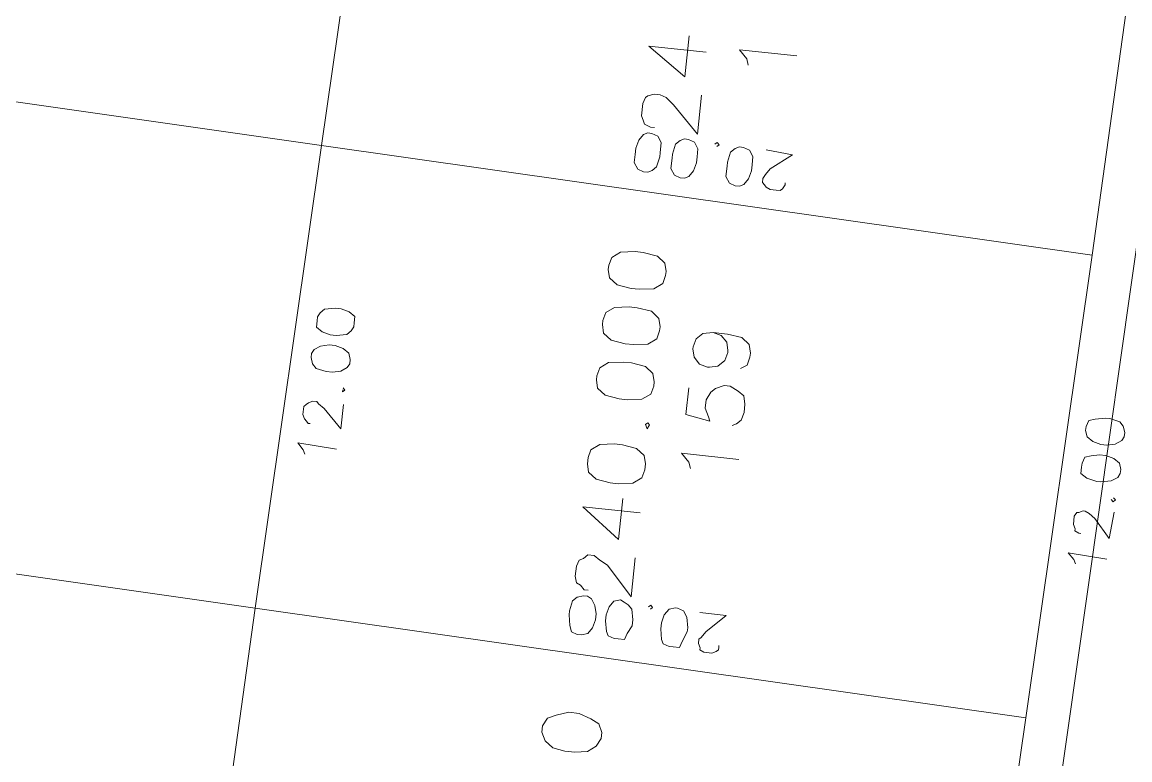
# Model space of a CAD drawing. Header units: metres. Extents: x -977055 to 805873, y -1033982 to 242021.
# Drawn here: x 2513.7 to 2542.32, y 993.44 to 1012.5 of the extents above; entities that cross this region are included whole.
import ezdxf

# ---------------------------------------------------------------- set-up
doc = ezdxf.new("R2010")
doc.units = ezdxf.units.M
for name, color, linetype in [('PDF_acera', 7, 'Continuous'), ('PDF_areas por lote', 7, 'Continuous'), ('PDF_COTAS', 7, 'Continuous'), ('PDF_LOTES', 7, 'Continuous'), ('PDF_No. lotes', 7, 'Continuous')]:
    doc.layers.add(name, color=color, linetype=linetype)

# ---------------------------------------------------------------- blocks, each defined once
blk = doc.blocks.new('CALLE')
at = {"layer": 'PDF_acera', "lineweight": 9}
blk.add_lwpolyline([(-13.081824, -63.631008), (-7.154784, -96.3144), (-58.127328, -94.578624), (-59.397408, -93.223872), (-58.339008, -62.106912), (-56.984256, -60.836832), (-14.690592, -62.276256)], dxfattribs=at)
at = {"layer": 'PDF_areas por lote', "lineweight": 9}
for points in [[(-40.727232, -84.46032), (-40.896576, -84.544992), (-41.023584, -84.714336), (-41.06592, -84.968352), (-41.06592, -85.180032), (-41.023584, -85.434048), (-40.896576, -85.603392), (-40.727232, -85.688064), (-40.600224, -85.688064), (-40.43088, -85.603392), (-40.346208, -85.434048), (-40.261536, -85.180032), (-40.261536, -84.968352), (-40.346208, -84.714336), (-40.43088, -84.544992), (-40.600224, -84.46032)], [(-35.13888, -84.799008), (-35.308224, -84.841344), (-35.435232, -85.010688), (-35.477568, -85.30704), (-35.477568, -85.476384), (-35.435232, -85.772736), (-35.308224, -85.94208), (-35.13888, -85.984416), (-35.011872, -85.984416), (-34.842528, -85.94208), (-34.71552, -85.772736), (-34.673184, -85.476384), (-34.673184, -85.30704), (-34.71552, -85.010688), (-34.842528, -84.841344), (-35.011872, -84.799008)], [(-33.403104, -84.799008), (-33.572448, -84.841344), (-33.699456, -85.010688), (-33.741792, -85.30704), (-33.741792, -85.476384), (-33.699456, -85.772736), (-33.572448, -85.94208), (-33.403104, -85.984416), (-33.318432, -85.984416), (-33.149088, -85.94208), (-33.02208, -85.772736), (-32.979744, -85.476384), (-32.979744, -85.30704), (-33.02208, -85.010688), (-33.149088, -84.841344), (-33.318432, -84.799008)], [(-32.260032, -84.799008), (-32.429376, -84.841344), (-32.556384, -85.010688), (-32.59872, -85.30704), (-32.59872, -85.476384), (-32.556384, -85.772736), (-32.429376, -85.94208), (-32.260032, -85.984416), (-32.17536, -85.984416), (-32.006016, -85.94208), (-31.879008, -85.772736), (-31.836672, -85.476384), (-31.836672, -85.30704), (-31.879008, -85.010688), (-32.006016, -84.841344), (-32.17536, -84.799008)], [(-31.11696, -84.799008), (-31.286304, -84.841344), (-31.413312, -85.010688), (-31.455648, -85.30704), (-31.455648, -85.476384), (-31.413312, -85.772736), (-31.286304, -85.94208), (-31.11696, -85.984416), (-31.032288, -85.984416), (-30.862944, -85.94208), (-30.735936, -85.772736), (-30.6936, -85.476384), (-30.6936, -85.30704), (-30.735936, -85.010688), (-30.862944, -84.841344), (-31.032288, -84.799008)], [(-34.207488, -85.899744), (-34.29216, -85.94208), (-34.207488, -85.984416), (-34.165152, -85.94208)]]:
    blk.add_lwpolyline(points, close=True, dxfattribs=at)
for points in [[(-37.721376, -85.09536), (-37.721376, -85.010688), (-37.636704, -84.926016), (-37.594368, -84.841344), (-37.46736, -84.799008), (-37.25568, -84.799008), (-37.128672, -84.841344), (-37.086336, -84.926016), (-37.001664, -85.010688), (-37.001664, -85.137696), (-37.086336, -85.264704), (-37.171008, -85.434048), (-37.763712, -85.984416), (-36.959328, -85.984416)], [(-36.027936, -85.984416), (-36.027936, -84.799008), (-36.62064, -85.603392), (-35.77392, -85.603392)], [(-28.111104, -85.434048), (-28.111104, -85.349376), (-28.068768, -85.222368), (-27.984096, -85.180032), (-27.899424, -85.137696), (-27.645408, -85.137696), (-27.5184, -85.180032), (-27.476064, -85.222368), (-27.433728, -85.349376), (-27.433728, -85.476384), (-27.476064, -85.603392), (-27.603072, -85.772736), (-28.15344, -86.323104), (-27.349056, -86.323104)], [(-26.46, -86.323104), (-26.46, -85.137696), (-27.010368, -85.94208), (-26.163648, -85.94208)]]:
    blk.add_lwpolyline(points, dxfattribs=at)
at = {"layer": 'PDF_COTAS', "lineweight": 9}
for points in [[(-35.392896, -79.634016), (-35.35056, -78.829632), (-35.477568, -78.95664), (-35.56224, -78.998976), (-35.477568, -78.95664), (-35.35056, -78.829632)], [(-34.461504, -79.676352), (-34.969536, -79.676352), (-34.588512, -79.295328), (-34.50384, -79.16832), (-34.461504, -79.125984), (-34.461504, -79.041312), (-34.50384, -78.95664), (-34.546176, -78.914304), (-34.588512, -78.871968), (-34.757856, -78.871968), (-34.842528, -78.914304), (-34.884864, -78.95664), (-34.9272, -78.998976), (-34.9272, -79.041312), (-34.9272, -78.998976), (-34.884864, -78.95664), (-34.842528, -78.914304), (-34.757856, -78.871968), (-34.588512, -78.871968), (-34.546176, -78.914304), (-34.50384, -78.95664), (-34.461504, -79.041312), (-34.461504, -79.125984), (-34.50384, -79.16832), (-34.588512, -79.295328), (-34.969536, -79.676352)], [(-33.572448, -78.914304), (-33.699456, -78.95664), (-33.784128, -79.041312), (-33.826464, -79.252992), (-33.826464, -79.38), (-33.784128, -79.549344), (-33.699456, -79.676352), (-33.614784, -79.718688), (-33.530112, -79.718688), (-33.403104, -79.676352), (-33.318432, -79.549344), (-33.276096, -79.38), (-33.276096, -79.252992), (-33.318432, -79.083648), (-33.403104, -78.95664), (-33.487776, -78.914304)], [(-33.572448, -78.914304), (-33.699456, -78.95664), (-33.784128, -79.041312), (-33.826464, -79.252992), (-33.826464, -79.38), (-33.784128, -79.549344), (-33.699456, -79.676352), (-33.614784, -79.718688), (-33.530112, -79.718688), (-33.403104, -79.676352), (-33.318432, -79.549344), (-33.276096, -79.38), (-33.276096, -79.252992), (-33.318432, -79.083648), (-33.403104, -78.95664), (-33.487776, -78.914304)], [(-32.8104, -78.95664), (-32.937408, -78.95664), (-33.02208, -79.083648), (-33.064416, -79.252992), (-33.064416, -79.38), (-33.02208, -79.59168), (-32.937408, -79.676352), (-32.852736, -79.718688), (-32.768064, -79.718688), (-32.641056, -79.718688), (-32.556384, -79.59168), (-32.514048, -79.422336), (-32.514048, -79.295328), (-32.556384, -79.083648), (-32.641056, -78.998976), (-32.725728, -78.95664)], [(-32.8104, -78.95664), (-32.937408, -78.95664), (-33.02208, -79.083648), (-33.064416, -79.252992), (-33.064416, -79.38), (-33.02208, -79.59168), (-32.937408, -79.676352), (-32.852736, -79.718688), (-32.768064, -79.718688), (-32.641056, -79.718688), (-32.556384, -79.59168), (-32.514048, -79.422336), (-32.514048, -79.295328), (-32.556384, -79.083648), (-32.641056, -78.998976), (-32.725728, -78.95664)], [(-34.122816, -79.634016), (-34.165152, -79.676352), (-34.207488, -79.634016), (-34.165152, -79.634016), (-34.207488, -79.634016), (-34.165152, -79.676352)], [(-38.652768, -85.053024), (-38.610432, -85.180032), (-38.483424, -85.264704), (-38.31408, -85.30704), (-38.187072, -85.30704), (-38.017728, -85.264704), (-37.89072, -85.180032), (-37.848384, -85.09536), (-37.848384, -85.010688), (-37.89072, -84.88368), (-37.975392, -84.799008), (-38.187072, -84.756672), (-38.271744, -84.756672), (-38.483424, -84.799008), (-38.610432, -84.841344), (-38.652768, -84.968352)], [(-38.652768, -85.053024), (-38.610432, -85.180032), (-38.483424, -85.264704), (-38.31408, -85.30704), (-38.187072, -85.30704), (-38.017728, -85.264704), (-37.89072, -85.180032), (-37.848384, -85.09536), (-37.848384, -85.010688), (-37.89072, -84.88368), (-37.975392, -84.799008), (-38.187072, -84.756672), (-38.271744, -84.756672), (-38.483424, -84.799008), (-38.610432, -84.841344), (-38.652768, -84.968352)], [(-29.042496, -85.391712), (-29.00016, -85.476384), (-28.915488, -85.561056), (-28.703808, -85.603392), (-28.619136, -85.603392), (-28.407456, -85.603392), (-28.280448, -85.51872), (-28.238112, -85.391712), (-28.238112, -85.30704), (-28.280448, -85.222368), (-28.407456, -85.137696), (-28.5768, -85.09536), (-28.703808, -85.09536), (-28.873152, -85.09536), (-29.00016, -85.180032), (-29.042496, -85.30704)], [(-29.042496, -85.391712), (-29.00016, -85.476384), (-28.915488, -85.561056), (-28.703808, -85.603392), (-28.619136, -85.603392), (-28.407456, -85.603392), (-28.280448, -85.51872), (-28.238112, -85.391712), (-28.238112, -85.30704), (-28.280448, -85.222368), (-28.407456, -85.137696), (-28.5768, -85.09536), (-28.703808, -85.09536), (-28.873152, -85.09536), (-29.00016, -85.180032), (-29.042496, -85.30704)], [(-38.652768, -85.815072), (-38.652768, -85.94208), (-38.52576, -85.984416), (-38.356416, -86.069088), (-38.229408, -86.069088), (-38.017728, -86.026752), (-37.933056, -85.94208), (-37.89072, -85.857408), (-37.848384, -85.772736), (-37.89072, -85.645728), (-38.017728, -85.561056), (-38.187072, -85.51872), (-38.31408, -85.51872), (-38.52576, -85.561056), (-38.610432, -85.603392), (-38.652768, -85.7304)], [(-38.652768, -85.815072), (-38.652768, -85.94208), (-38.52576, -85.984416), (-38.356416, -86.069088), (-38.229408, -86.069088), (-38.017728, -86.026752), (-37.933056, -85.94208), (-37.89072, -85.857408), (-37.848384, -85.772736), (-37.89072, -85.645728), (-38.017728, -85.561056), (-38.187072, -85.51872), (-38.31408, -85.51872), (-38.52576, -85.561056), (-38.610432, -85.603392), (-38.652768, -85.7304)], [(-29.084832, -86.15376), (-29.042496, -86.238432), (-28.915488, -86.323104), (-28.746144, -86.36544), (-28.619136, -86.36544), (-28.449792, -86.36544), (-28.322784, -86.280768), (-28.280448, -86.15376), (-28.280448, -86.069088), (-28.322784, -85.984416), (-28.407456, -85.899744), (-28.619136, -85.857408), (-28.703808, -85.857408), (-28.915488, -85.857408), (-29.042496, -85.94208), (-29.084832, -86.069088)], [(-29.084832, -86.15376), (-29.042496, -86.238432), (-28.915488, -86.323104), (-28.746144, -86.36544), (-28.619136, -86.36544), (-28.449792, -86.36544), (-28.322784, -86.280768), (-28.280448, -86.15376), (-28.280448, -86.069088), (-28.322784, -85.984416), (-28.407456, -85.899744), (-28.619136, -85.857408), (-28.703808, -85.857408), (-28.915488, -85.857408), (-29.042496, -85.94208), (-29.084832, -86.069088)], [(-37.933056, -86.36544), (-37.89072, -86.407776), (-37.933056, -86.450112), (-37.975392, -86.407776), (-37.933056, -86.450112), (-37.89072, -86.407776)], [(-38.695104, -86.958144), (-38.695104, -87.085152), (-38.568096, -87.127488), (-38.356416, -87.21216), (-38.271744, -87.21216), (-38.060064, -87.169824), (-37.933056, -87.085152), (-37.89072, -86.958144), (-37.89072, -86.915808), (-37.933056, -86.7888), (-38.060064, -86.704128), (-38.229408, -86.661792), (-38.356416, -86.661792), (-38.568096, -86.704128), (-38.652768, -86.746464), (-38.695104, -86.873472)], [(-38.695104, -86.958144), (-38.695104, -87.085152), (-38.568096, -87.127488), (-38.356416, -87.21216), (-38.271744, -87.21216), (-38.060064, -87.169824), (-37.933056, -87.085152), (-37.89072, -86.958144), (-37.89072, -86.915808), (-37.933056, -86.7888), (-38.060064, -86.704128), (-38.229408, -86.661792), (-38.356416, -86.661792), (-38.568096, -86.704128), (-38.652768, -86.746464), (-38.695104, -86.873472)], [(-28.322784, -86.704128), (-28.280448, -86.746464), (-28.322784, -86.7888), (-28.36512, -86.746464), (-28.322784, -86.7888), (-28.280448, -86.746464)], [(-29.127168, -87.296832), (-29.084832, -87.381504), (-28.957824, -87.466176), (-28.78848, -87.508512), (-28.661472, -87.508512), (-28.492128, -87.508512), (-28.36512, -87.42384), (-28.322784, -87.296832), (-28.322784, -87.21216), (-28.36512, -87.127488), (-28.449792, -87.042816), (-28.661472, -87.00048), (-28.746144, -87.00048), (-28.957824, -87.00048), (-29.084832, -87.085152), (-29.127168, -87.21216)], [(-29.127168, -87.296832), (-29.084832, -87.381504), (-28.957824, -87.466176), (-28.78848, -87.508512), (-28.661472, -87.508512), (-28.492128, -87.508512), (-28.36512, -87.42384), (-28.322784, -87.296832), (-28.322784, -87.21216), (-28.36512, -87.127488), (-28.449792, -87.042816), (-28.661472, -87.00048), (-28.746144, -87.00048), (-28.957824, -87.00048), (-29.084832, -87.085152), (-29.127168, -87.21216)], [(-37.933056, -87.42384), (-37.933056, -87.974208), (-38.31408, -87.593184), (-38.441088, -87.508512), (-38.483424, -87.466176), (-38.568096, -87.466176), (-38.652768, -87.508512), (-38.695104, -87.508512), (-38.73744, -87.593184), (-38.73744, -87.762528), (-38.695104, -87.8472), (-38.652768, -87.889536), (-38.610432, -87.889536), (-38.568096, -87.889536), (-38.610432, -87.889536), (-38.652768, -87.889536), (-38.695104, -87.8472), (-38.73744, -87.762528), (-38.73744, -87.593184), (-38.695104, -87.508512), (-38.652768, -87.508512), (-38.568096, -87.466176), (-38.483424, -87.466176), (-38.441088, -87.508512), (-38.31408, -87.593184), (-37.933056, -87.974208)], [(-28.322784, -87.762528), (-28.36512, -88.312896), (-28.703808, -87.889536), (-28.830816, -87.804864), (-28.915488, -87.762528), (-29.00016, -87.762528), (-29.042496, -87.804864), (-29.084832, -87.8472), (-29.127168, -87.931872), (-29.127168, -88.05888), (-29.127168, -88.143552), (-29.084832, -88.185888), (-29.00016, -88.228224), (-28.957824, -88.228224), (-29.00016, -88.228224), (-29.084832, -88.185888), (-29.127168, -88.143552), (-29.127168, -88.05888), (-29.127168, -87.931872), (-29.084832, -87.8472), (-29.042496, -87.804864), (-29.00016, -87.762528), (-28.915488, -87.762528), (-28.830816, -87.804864), (-28.703808, -87.889536), (-28.36512, -88.312896)], [(-34.122816, -94.917312), (-34.249824, -94.917312), (-34.334496, -95.04432), (-34.376832, -95.256), (-34.376832, -95.340672), (-34.334496, -95.552352), (-34.249824, -95.67936), (-34.165152, -95.721696), (-34.08048, -95.721696), (-33.953472, -95.67936), (-33.8688, -95.552352), (-33.826464, -95.383008), (-33.826464, -95.256), (-33.8688, -95.086656), (-33.911136, -94.959648), (-34.038144, -94.917312)], [(-33.360768, -94.917312), (-33.487776, -94.959648), (-33.572448, -95.086656), (-33.614784, -95.256), (-33.614784, -95.383008), (-33.572448, -95.552352), (-33.487776, -95.67936), (-33.403104, -95.721696), (-33.318432, -95.721696), (-33.191424, -95.67936), (-33.106752, -95.594688), (-33.064416, -95.383008), (-33.064416, -95.298336), (-33.106752, -95.086656), (-33.149088, -94.959648), (-33.276096, -94.917312)]]:
    blk.add_lwpolyline(points, close=True, dxfattribs=at)
for points in [[(-36.112608, -95.001984), (-36.027936, -94.959648), (-35.900928, -94.83264), (-35.943264, -95.637024)], [(-35.477568, -95.04432), (-35.477568, -95.001984), (-35.435232, -94.917312), (-35.392896, -94.917312), (-35.308224, -94.874976), (-35.13888, -94.874976), (-35.054208, -94.917312), (-35.054208, -94.959648), (-35.011872, -95.04432), (-35.011872, -95.086656), (-35.054208, -95.171328), (-35.13888, -95.298336), (-35.519904, -95.637024), (-34.969536, -95.67936)], [(-34.71552, -95.594688), (-34.757856, -95.637024), (-34.71552, -95.67936), (-34.673184, -95.637024)]]:
    blk.add_lwpolyline(points, dxfattribs=at)
at = {"layer": 'PDF_LOTES', "lineweight": 20}
for points in [[(-48.432384, -78.025248), (-38.822112, -78.3216), (-38.271744, -62.360928), (-47.882016, -62.02224)], [(-38.822112, -78.3216), (-29.21184, -78.660288), (-28.661472, -62.65728), (-38.271744, -62.360928)], [(-29.21184, -78.660288), (-19.643904, -78.998976), (-19.093536, -62.995968), (-28.661472, -62.65728)], [(-48.940416, -93.98592), (-39.37248, -94.324608), (-38.822112, -78.3216), (-48.432384, -78.025248)], [(-39.37248, -94.324608), (-29.762208, -94.663296), (-29.21184, -78.660288), (-38.822112, -78.3216)], [(-29.762208, -94.663296), (-20.151936, -94.959648), (-19.643904, -78.998976), (-29.21184, -78.660288)]]:
    blk.add_lwpolyline(points, close=True, dxfattribs=at)
at = {"layer": 'PDF_No. lotes', "lineweight": 20}
for points in [[(-35.011872, -86.915808), (-34.884864, -86.873472), (-34.71552, -86.704128), (-34.71552, -87.889536)], [(-33.360768, -86.704128), (-33.911136, -86.704128), (-33.995808, -87.21216), (-33.911136, -87.169824), (-33.741792, -87.085152), (-33.572448, -87.085152), (-33.403104, -87.169824), (-33.318432, -87.254496), (-33.23376, -87.42384), (-33.23376, -87.550848), (-33.318432, -87.720192), (-33.403104, -87.8472), (-33.572448, -87.889536), (-33.741792, -87.889536), (-33.911136, -87.8472), (-33.995808, -87.762528), (-34.038144, -87.677856)], [(-32.17536, -87.085152), (-32.217696, -87.254496), (-32.344704, -87.381504), (-32.514048, -87.42384), (-32.556384, -87.42384), (-32.725728, -87.381504), (-32.852736, -87.254496), (-32.895072, -87.085152), (-32.895072, -87.042816), (-32.852736, -86.873472), (-32.725728, -86.746464), (-32.556384, -86.704128), (-32.514048, -86.704128), (-32.344704, -86.746464), (-32.217696, -86.873472), (-32.17536, -87.085152), (-32.17536, -87.381504), (-32.217696, -87.677856), (-32.344704, -87.8472), (-32.514048, -87.889536), (-32.59872, -87.889536), (-32.768064, -87.8472), (-32.852736, -87.720192)], [(-26.629344, -87.21216), (-26.502336, -87.169824), (-26.332992, -87.00048), (-26.332992, -88.185888)]]:
    blk.add_lwpolyline(points, dxfattribs=at)

msp = doc.modelspace()

# ---------------------------------------------------------------- block references
at = {"xscale": 1.255773352820658, "yscale": 1.255773352820658, "zscale": 1.255773352820658, "rotation": 83.85573648860341}
msp.add_blockref('CALLE', (2427.15058, 1056.36283, 1015.371), dxfattribs=at)

doc.saveas('drawing.dxf')
